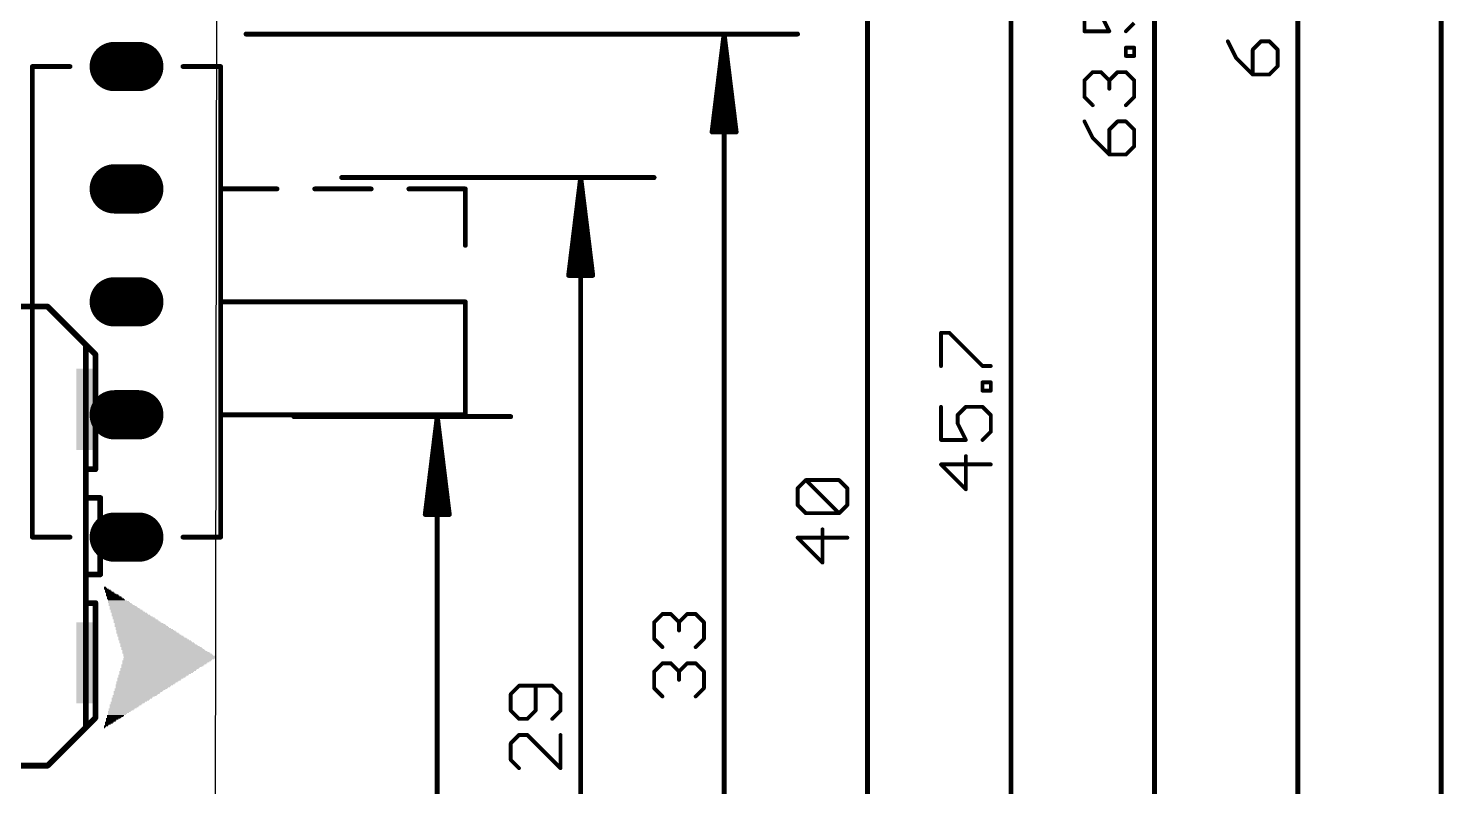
# Model space of a CAD drawing. Extents: x -31 to 85, y -21 to 97.
# Drawn here: x 45.02 to 82.61, y 13.03 to 33.17 of the extents above; entities that cross this region are included whole.
import ezdxf

# ---------------------------------------------------------------- set-up
doc = ezdxf.new("R2010")
doc.units = 0
for name, color, linetype in [('17', 82, 'CONTINUOUS'), ('20', 7, 'CONTINUOUS'), ('21', 253, 'CONTINUOUS'), ('47', 253, 'CONTINUOUS')]:
    doc.layers.add(name, color=color, linetype=linetype)

# ---------------------------------------------------------------- blocks, each defined once
blk = doc.blocks.new('RECT')
blk.add_solid([(-0.5, -0.5), (0.5, -0.5), (-0.5, 0.5), (0.5, 0.5)])
blk = doc.blocks.new('LONGP50')
at = {"const_width": 1}
blk.add_lwpolyline([(-0.25, 0), (0.25, 0)], dxfattribs=at)
at = {"const_width": 0.5}
for points in [[(-0.25, 0.25, 1), (-0.25, -0.25)], [(0.25, -0.25, 1), (0.25, 0.25)]]:
    blk.add_lwpolyline(points, format="xyb", dxfattribs=at)

msp = doc.modelspace()

# ---------------------------------------------------------------- linework, layer by layer
at = {"layer": '20'}
msp.add_line((49.9745, 0), (50.1015, 84.9505), dxfattribs=at)
at = {"layer": '21'}
for points, const_width in [([(45.125, 32.1898, 1), (45.125, 32.1262)], 0.0635), ([(45.1568, 32.158, 1), (45.0932, 32.158)], 0.0635), ([(46.125, 32.1262, 1), (46.125, 32.1898)], 0.0635), ([(49.125, 32.1898, 1), (49.125, 32.1262)], 0.0635), ([(50.1568, 32.158, 1), (50.0932, 32.158)], 0.0635), ([(50.125, 32.1262, 1), (50.125, 32.1898)], 0.0635), ([(50.125, 28.9398, 1), (50.125, 28.8763)], 0.0635), ([(51.625, 28.8763, 1), (51.625, 28.9398)], 0.0635), ([(52.625, 28.9398, 1), (52.625, 28.8763)], 0.0635), ([(54.125, 28.8763, 1), (54.125, 28.9398)], 0.0635), ([(55.125, 28.9398, 1), (55.125, 28.8763)], 0.0635), ([(56.6568, 28.908, 1), (56.5932, 28.908)], 0.0635), ([(56.625, 28.8763, 1), (56.625, 28.9398)], 0.0635), ([(56.5932, 27.408, 1), (56.6568, 27.408)], 0.0635), ([(50.125, 25.9398, 1), (50.125, 25.8763)], 0.0635), ([(56.6568, 25.908, 1), (56.5932, 25.908)], 0.0635), ([(56.625, 25.8763, 1), (56.625, 25.9398)], 0.0635), ([(45.5564, 25.8079, 1), (45.5026, 25.7541)], 0.0762), ([(45.5295, 25.7429, 1), (45.5295, 25.8191)], 0.0762), ([(46.5836, 24.765, 1), (46.5074, 24.765)], 0.0762), ([(46.5724, 24.7919, 1), (46.5186, 24.7381)], 0.0762), ([(46.5186, 24.7381, 1), (46.5724, 24.7919)], 0.0762), ([(46.8376, 24.511, 1), (46.7614, 24.511)], 0.0762), ([(46.7726, 24.4841, 1), (46.8264, 24.5379)], 0.0762), ([(50.125, 22.9398, 1), (50.125, 22.8763)], 0.0635), ([(56.5932, 22.908, 1), (56.6568, 22.908)], 0.0635), ([(56.625, 22.8763, 1), (56.625, 22.9398)], 0.0635), ([(46.5455, 21.5011, 1), (46.5455, 21.4249)], 0.0762), ([(46.5836, 21.463, 1), (46.5074, 21.463)], 0.0762), ([(46.5074, 21.463, 1), (46.5836, 21.463)], 0.0762), ([(46.7614, 21.463, 1), (46.8376, 21.463)], 0.0762), ([(46.7995, 21.4249, 1), (46.7995, 21.5011)], 0.0762), ([(46.5455, 20.7391, 1), (46.5455, 20.6629)], 0.0762), ([(46.5836, 20.701, 1), (46.5074, 20.701)], 0.0762), ([(46.5074, 20.701, 1), (46.5836, 20.701)], 0.0762), ([(46.9646, 20.701, 1), (46.8884, 20.701)], 0.0762), ([(46.9265, 20.6629, 1), (46.9265, 20.7391)], 0.0762), ([(45.125, 19.6898, 1), (45.125, 19.6263)], 0.0635), ([(45.0932, 19.658, 1), (45.1568, 19.658)], 0.0635), ([(46.125, 19.6263, 1), (46.125, 19.6898)], 0.0635), ([(49.125, 19.6898, 1), (49.125, 19.6263)], 0.0635), ([(50.0932, 19.658, 1), (50.1568, 19.658)], 0.0635), ([(50.125, 19.6263, 1), (50.125, 19.6898)], 0.0635), ([(46.5455, 18.7071, 1), (46.5455, 18.6309)], 0.0762), ([(46.5836, 18.669, 1), (46.5074, 18.669)], 0.0762), ([(46.5074, 18.669, 1), (46.5836, 18.669)], 0.0762), ([(46.8884, 18.669, 1), (46.9646, 18.669)], 0.0762), ([(46.9265, 18.6309, 1), (46.9265, 18.7071)], 0.0762), ([(46.5836, 17.907, 1), (46.5074, 17.907)], 0.0762), ([(46.5455, 17.9451, 1), (46.5455, 17.8689)], 0.0762), ([(46.5074, 17.907, 1), (46.5836, 17.907)], 0.0762), ([(46.8376, 17.907, 1), (46.7614, 17.907)], 0.0762), ([(46.7995, 17.8689, 1), (46.7995, 17.9451)], 0.0762), ([(46.5186, 14.6319, 1), (46.5724, 14.5781)], 0.0762), ([(46.5724, 14.5781, 1), (46.5186, 14.6319)], 0.0762), ([(46.7614, 14.859, 1), (46.8376, 14.859)], 0.0762), ([(46.8264, 14.8321, 1), (46.7726, 14.8859)], 0.0762), ([(46.5074, 14.605, 1), (46.5836, 14.605)], 0.0762), ([(45.5026, 13.6159, 1), (45.5564, 13.5621)], 0.0762), ([(45.5295, 13.5509, 1), (45.5295, 13.6271)], 0.0762)]:
    msp.add_lwpolyline(points, format="xyb", dxfattribs=dict(at, const_width=const_width))
for points, const_width in [([(45.125, 19.658), (45.125, 32.158)], 0.127), ([(45.125, 32.158), (46.125, 32.158)], 0.127), ([(50.125, 32.158), (49.125, 32.158)], 0.127), ([(50.125, 19.658), (50.125, 32.158)], 0.127), ([(51.625, 28.908), (50.125, 28.908)], 0.127), ([(54.125, 28.908), (52.625, 28.908)], 0.127), ([(56.625, 28.908), (55.125, 28.908)], 0.127), ([(56.625, 28.908), (56.625, 27.408)], 0.127), ([(50.125, 25.908), (56.625, 25.908)], 0.127), ([(56.625, 22.908), (56.625, 25.908)], 0.127), ([(45.5295, 25.781), (44.2595, 25.781)], 0.1524), ([(46.5455, 24.765), (45.5295, 25.781)], 0.1524), ([(46.5455, 24.765), (46.5455, 21.463)], 0.1524), ([(46.5455, 24.765), (46.7995, 24.511)], 0.1524), ([(46.7995, 21.463), (46.7995, 24.511)], 0.1524), ([(50.125, 22.908), (56.625, 22.908)], 0.127), ([(46.7995, 21.463), (46.5455, 21.463)], 0.1524), ([(46.5455, 21.463), (46.5455, 20.701)], 0.1524), ([(46.5455, 20.701), (46.9265, 20.701)], 0.1524), ([(46.5455, 20.701), (46.5455, 18.669)], 0.1524), ([(46.9265, 20.701), (46.9265, 18.669)], 0.1524), ([(45.125, 19.658), (46.125, 19.658)], 0.127), ([(50.125, 19.658), (49.125, 19.658)], 0.127), ([(46.9265, 18.669), (46.5455, 18.669)], 0.1524), ([(46.5455, 17.907), (46.5455, 18.669)], 0.1524), ([(46.5455, 14.605), (46.5455, 17.907)], 0.1524), ([(46.7995, 17.907), (46.5455, 17.907)], 0.1524), ([(46.7995, 14.859), (46.7995, 17.907)], 0.1524), ([(45.5295, 13.589), (46.5455, 14.605)], 0.1524), ([(46.5455, 14.605), (46.7995, 14.859)], 0.1524), ([(45.5295, 13.589), (44.2595, 13.589)], 0.1524)]:
    msp.add_lwpolyline(points, dxfattribs=dict(at, const_width=const_width))
at = {"layer": '47'}
for points, const_width in [([(82.55, 0), (82.55, 92.583)], 0.13), ([(78.74, 0), (78.74, 67.7545)], 0.13), ([(74.93, 0), (74.93, 63.5)], 0.13), ([(71.12, 0), (71.12, 45.72)], 0.13), ([(67.31, 0), (67.31, 40.132)], 0.13), ([(73.0717, 33.9749), (73.0717, 33.0936)], 0.1016), ([(73.7326, 33.0936), (73.5123, 33.5342)], 0.1016), ([(73.0717, 33.0936), (73.7326, 33.0936)], 0.1016), ([(74.3936, 33.3139), (74.1733, 33.0936)], 0.1016), ([(50.8, 33.02), (65.45, 33.02)], 0.13), ([(63.5, 33.02), (63.1808, 30.42)], 0.13), ([(63.5, 33.02), (63.24, 30.42)], 0.13), ([(63.5, 33.02), (63.37, 30.42)], 0.13), ([(63.5, 0), (63.5, 33.02)], 0.13), ([(63.8192, 30.42), (63.5, 33.02)], 0.13), ([(63.63, 30.42), (63.5, 33.02)], 0.13), ([(63.76, 30.42), (63.5, 33.02)], 0.13), ([(76.8817, 32.8278), (77.102, 32.3871)], 0.1016), ([(77.763, 32.8278), (77.5426, 32.6075)], 0.1016), ([(77.9833, 32.8278), (77.763, 32.8278)], 0.1016), ([(78.2036, 32.6075), (77.9833, 32.8278)], 0.1016), ([(74.1733, 32.4387), (74.1733, 32.659)], 0.1016), ([(74.1733, 32.659), (74.3936, 32.659)], 0.1016), ([(74.3936, 32.4387), (74.1733, 32.4387)], 0.1016), ([(74.3936, 32.659), (74.3936, 32.4387)], 0.1016), ([(77.102, 32.3871), (77.5426, 31.9465)], 0.1016), ([(77.5426, 32.6075), (77.5426, 31.9465)], 0.1016), ([(78.2036, 32.1668), (78.2036, 32.6075)], 0.1016), ([(73.0717, 31.7899), (73.292, 32.0103)], 0.1016), ([(73.292, 32.0103), (73.5123, 32.0103)], 0.1016), ([(73.5123, 32.0103), (73.7326, 31.7899)], 0.1016), ([(73.7326, 31.7899), (73.953, 32.0103)], 0.1016), ([(73.953, 32.0103), (74.1733, 32.0103)], 0.1016), ([(74.1733, 32.0103), (74.3936, 31.7899)], 0.1016), ([(77.5426, 31.9465), (77.9833, 31.9465)], 0.1016), ([(77.9833, 31.9465), (78.2036, 32.1668)], 0.1016), ([(73.0717, 31.3493), (73.0717, 31.7899)], 0.1016), ([(73.7326, 31.7899), (73.7326, 31.5696)], 0.1016), ([(74.3936, 31.7899), (74.3936, 31.3493)], 0.1016), ([(73.292, 31.129), (73.0717, 31.3493)], 0.1016), ([(74.3936, 31.3493), (74.1733, 31.129)], 0.1016), ([(63.1808, 30.42), (63.8192, 30.42)], 0.13), ([(73.0717, 30.7005), (73.292, 30.2599)], 0.1016), ([(73.953, 30.7005), (73.7326, 30.4802)], 0.1016), ([(73.7326, 30.4802), (73.7326, 29.8193)], 0.1016), ([(74.1733, 30.7005), (73.953, 30.7005)], 0.1016), ([(74.3936, 30.4802), (74.1733, 30.7005)], 0.1016), ([(74.3936, 30.0396), (74.3936, 30.4802)], 0.1016), ([(73.292, 30.2599), (73.7326, 29.8193)], 0.1016), ([(74.1733, 29.8193), (74.3936, 30.0396)], 0.1016), ([(73.7326, 29.8193), (74.1733, 29.8193)], 0.1016), ([(53.34, 29.21), (61.64, 29.21)], 0.13), ([(59.69, 29.21), (59.3708, 26.61)], 0.13), ([(59.69, 29.21), (59.43, 26.61)], 0.13), ([(59.69, 29.21), (59.56, 26.61)], 0.13), ([(59.69, 0), (59.69, 29.21)], 0.13), ([(60.0092, 26.61), (59.69, 29.21)], 0.13), ([(59.82, 26.61), (59.69, 29.21)], 0.13), ([(59.95, 26.61), (59.69, 29.21)], 0.13), ([(59.3708, 26.61), (60.0092, 26.61)], 0.13), ([(69.2617, 24.2036), (69.2617, 25.0849)], 0.1016), ([(69.2617, 25.0849), (69.482, 25.0849)], 0.1016), ([(69.482, 25.0849), (70.3633, 24.2036)], 0.1016), ([(70.3633, 24.2036), (70.5836, 24.2036)], 0.1016), ([(70.3633, 23.5487), (70.3633, 23.769)], 0.1016), ([(70.3633, 23.769), (70.5836, 23.769)], 0.1016), ([(70.5836, 23.769), (70.5836, 23.5487)], 0.1016), ([(70.5836, 23.5487), (70.3633, 23.5487)], 0.1016), ([(69.2617, 23.1203), (69.2617, 22.239)], 0.1016), ([(69.7023, 22.8999), (69.9226, 23.1203)], 0.1016), ([(69.7023, 22.6796), (69.7023, 22.8999)], 0.1016), ([(69.9226, 23.1203), (70.3633, 23.1203)], 0.1016), ([(70.3633, 23.1203), (70.5836, 22.8999)], 0.1016), ([(70.5836, 22.8999), (70.5836, 22.4593)], 0.1016), ([(52.07, 22.86), (57.83, 22.86)], 0.13), ([(55.88, 22.86), (55.5608, 20.26)], 0.13), ([(55.88, 22.86), (55.62, 20.26)], 0.13), ([(55.88, 22.86), (55.75, 20.26)], 0.13), ([(55.88, 0), (55.88, 22.86)], 0.13), ([(56.1992, 20.26), (55.88, 22.86)], 0.13), ([(56.01, 20.26), (55.88, 22.86)], 0.13), ([(56.14, 20.26), (55.88, 22.86)], 0.13), ([(69.9226, 22.239), (69.7023, 22.6796)], 0.1016), ([(69.2617, 22.239), (69.9226, 22.239)], 0.1016), ([(70.5836, 22.4593), (70.3633, 22.239)], 0.1016), ([(69.9226, 20.9293), (69.9226, 21.8105)], 0.1016), ([(70.5836, 21.5902), (69.2617, 21.5902)], 0.1016), ([(69.2617, 21.5902), (69.9226, 20.9293)], 0.1016), ([(65.4517, 20.9539), (65.672, 21.1742)], 0.1016), ([(65.672, 21.1742), (66.5533, 21.1742)], 0.1016), ([(66.5533, 20.2929), (65.672, 21.1742)], 0.1016), ([(66.5533, 21.1742), (66.7736, 20.9539)], 0.1016), ([(65.4517, 20.5133), (65.4517, 20.9539)], 0.1016), ([(66.7736, 20.9539), (66.7736, 20.5133)], 0.1016), ([(55.5608, 20.26), (56.1992, 20.26)], 0.13), ([(65.672, 20.2929), (65.4517, 20.5133)], 0.1016), ([(66.5533, 20.2929), (65.672, 20.2929)], 0.1016), ([(66.7736, 20.5133), (66.5533, 20.2929)], 0.1016), ([(66.7736, 19.6442), (65.4517, 19.6442)], 0.1016), ([(65.4517, 19.6442), (66.1126, 18.9832)], 0.1016), ([(66.1126, 18.9832), (66.1126, 19.8645)], 0.1016), ([(61.6417, 17.3979), (61.862, 17.6182)], 0.1016), ([(61.6417, 16.9573), (61.6417, 17.3979)], 0.1016), ([(61.862, 17.6182), (62.0823, 17.6182)], 0.1016), ([(62.0823, 17.6182), (62.3026, 17.3979)], 0.1016), ([(62.3026, 17.3979), (62.523, 17.6182)], 0.1016), ([(62.3026, 17.3979), (62.3026, 17.1776)], 0.1016), ([(62.523, 17.6182), (62.7433, 17.6182)], 0.1016), ([(62.7433, 17.6182), (62.9636, 17.3979)], 0.1016), ([(62.9636, 17.3979), (62.9636, 16.9573)], 0.1016), ([(61.862, 16.7369), (61.6417, 16.9573)], 0.1016), ([(62.9636, 16.9573), (62.7433, 16.7369)], 0.1016), ([(61.6417, 16.0882), (61.862, 16.3085)], 0.1016), ([(61.862, 16.3085), (62.0823, 16.3085)], 0.1016), ([(62.0823, 16.3085), (62.3026, 16.0882)], 0.1016), ([(62.3026, 16.0882), (62.523, 16.3085)], 0.1016), ([(62.523, 16.3085), (62.7433, 16.3085)], 0.1016), ([(62.7433, 16.3085), (62.9636, 16.0882)], 0.1016), ([(61.6417, 15.6475), (61.6417, 16.0882)], 0.1016), ([(62.3026, 16.0882), (62.3026, 15.8679)], 0.1016), ([(62.9636, 16.0882), (62.9636, 15.6475)], 0.1016), ([(58.052, 15.7132), (57.8317, 15.4929)], 0.1016), ([(57.8317, 15.4929), (57.8317, 15.0523)], 0.1016), ([(58.9333, 15.7132), (58.052, 15.7132)], 0.1016), ([(58.4926, 15.0523), (58.4926, 15.7132)], 0.1016), ([(59.1536, 15.4929), (58.9333, 15.7132)], 0.1016), ([(59.1536, 15.0523), (59.1536, 15.4929)], 0.1016), ([(61.862, 15.4272), (61.6417, 15.6475)], 0.1016), ([(62.9636, 15.6475), (62.7433, 15.4272)], 0.1016), ([(57.8317, 15.0523), (58.052, 14.8319)], 0.1016), ([(58.2723, 14.8319), (58.4926, 15.0523)], 0.1016), ([(58.9333, 14.8319), (59.1536, 15.0523)], 0.1016), ([(58.052, 14.8319), (58.2723, 14.8319)], 0.1016), ([(58.052, 14.4035), (57.8317, 14.1832)], 0.1016), ([(58.2723, 14.4035), (58.052, 14.4035)], 0.1016), ([(59.1536, 13.5222), (58.2723, 14.4035)], 0.1016), ([(59.1536, 14.4035), (59.1536, 13.5222)], 0.1016), ([(57.8317, 14.1832), (57.8317, 13.7425)], 0.1016), ([(57.8317, 13.7425), (58.052, 13.5222)], 0.1016)]:
    msp.add_lwpolyline(points, dxfattribs=dict(at, const_width=const_width))
for points, const_width in [([(73.0717, 33.119, 1), (73.0717, 33.0682)], 0.0508), ([(73.0463, 33.0936, 1), (73.0971, 33.0936)], 0.0508), ([(73.7099, 33.0822, 1), (73.7554, 33.1049)], 0.0508), ([(73.7326, 33.0682, 1), (73.7326, 33.119)], 0.0508), ([(74.1553, 33.1115, 1), (74.1912, 33.0756)], 0.0508), ([(50.8, 33.0525, 1), (50.8, 32.9875)], 0.065), ([(63.5325, 33.02, 1), (63.4675, 33.02)], 0.065), ([(63.5323, 33.024, 1), (63.4677, 33.016)], 0.065), ([(63.5325, 33.0184, 1), (63.4675, 33.0216)], 0.065), ([(63.5325, 33.0216, 1), (63.4675, 33.0184)], 0.065), ([(63.5323, 33.0232, 1), (63.4677, 33.0168)], 0.065), ([(63.5323, 33.016, 1), (63.4677, 33.024)], 0.065), ([(63.5323, 33.0168, 1), (63.4677, 33.0232)], 0.065), ([(65.45, 32.9875, 1), (65.45, 33.0525)], 0.065), ([(76.9044, 32.8391, 1), (76.859, 32.8164)], 0.0508), ([(77.763, 32.8532, 1), (77.763, 32.8024)], 0.0508), ([(77.7809, 32.8098, 1), (77.745, 32.8458)], 0.0508), ([(78.0012, 32.8458, 1), (77.9653, 32.8098)], 0.0508), ([(77.9833, 32.8024, 1), (77.9833, 32.8532)], 0.0508), ([(74.1987, 32.659, 1), (74.1479, 32.659)], 0.0508), ([(74.1733, 32.6844, 1), (74.1733, 32.6336)], 0.0508), ([(74.1733, 32.4641, 1), (74.1733, 32.4133)], 0.0508), ([(74.1479, 32.4387, 1), (74.1987, 32.4387)], 0.0508), ([(74.419, 32.659, 1), (74.3682, 32.659)], 0.0508), ([(74.3682, 32.4387, 1), (74.419, 32.4387)], 0.0508), ([(74.3936, 32.6336, 1), (74.3936, 32.6844)], 0.0508), ([(74.3936, 32.4133, 1), (74.3936, 32.4641)], 0.0508), ([(77.12, 32.4051, 1), (77.084, 32.3692)], 0.0508), ([(77.0793, 32.3758, 1), (77.1247, 32.3985)], 0.0508), ([(77.568, 32.6075, 1), (77.5172, 32.6075)], 0.0508), ([(77.5247, 32.6254, 1), (77.5606, 32.5895)], 0.0508), ([(78.229, 32.6075, 1), (78.1782, 32.6075)], 0.0508), ([(78.1856, 32.5895, 1), (78.2216, 32.6254)], 0.0508), ([(73.292, 32.0357, 1), (73.292, 31.9849)], 0.0508), ([(73.31, 31.9923, 1), (73.274, 32.0282)], 0.0508), ([(73.5303, 32.0282, 1), (73.4944, 31.9923)], 0.0508), ([(73.5123, 31.9849, 1), (73.5123, 32.0357)], 0.0508), ([(73.953, 32.0357, 1), (73.953, 31.9849)], 0.0508), ([(73.9709, 31.9923, 1), (73.935, 32.0282)], 0.0508), ([(74.1912, 32.0282, 1), (74.1553, 31.9923)], 0.0508), ([(74.1733, 31.9849, 1), (74.1733, 32.0357)], 0.0508), ([(77.5426, 31.9719, 1), (77.5426, 31.9211)], 0.0508), ([(77.5172, 31.9465, 1), (77.568, 31.9465)], 0.0508), ([(77.5247, 31.9285, 1), (77.5606, 31.9645)], 0.0508), ([(77.9653, 31.9645, 1), (78.0012, 31.9285)], 0.0508), ([(77.9833, 31.9211, 1), (77.9833, 31.9719)], 0.0508), ([(78.1782, 32.1668, 1), (78.229, 32.1668)], 0.0508), ([(78.2216, 32.1489, 1), (78.1856, 32.1848)], 0.0508), ([(73.0971, 31.7899, 1), (73.0463, 31.7899)], 0.0508), ([(73.0537, 31.8079, 1), (73.0896, 31.772)], 0.0508), ([(73.758, 31.7899, 1), (73.7072, 31.7899)], 0.0508), ([(73.7072, 31.5696, 1), (73.758, 31.5696)], 0.0508), ([(73.7147, 31.8079, 1), (73.7506, 31.772)], 0.0508), ([(73.7147, 31.772, 1), (73.7506, 31.8079)], 0.0508), ([(74.419, 31.7899, 1), (74.3682, 31.7899)], 0.0508), ([(74.3756, 31.772, 1), (74.4116, 31.8079)], 0.0508), ([(73.0896, 31.3673, 1), (73.0537, 31.3313)], 0.0508), ([(73.0463, 31.3493, 1), (73.0971, 31.3493)], 0.0508), ([(74.3682, 31.3493, 1), (74.419, 31.3493)], 0.0508), ([(74.4116, 31.3313, 1), (74.3756, 31.3673)], 0.0508), ([(73.274, 31.111, 1), (73.31, 31.1469)], 0.0508), ([(74.1553, 31.1469, 1), (74.1912, 31.111)], 0.0508), ([(63.1808, 30.4525, 1), (63.1808, 30.3875)], 0.065), ([(63.1485, 30.424, 1), (63.213, 30.416)], 0.065), ([(63.2077, 30.4232, 1), (63.2723, 30.4168)], 0.065), ([(63.7277, 30.4168, 1), (63.7923, 30.4232)], 0.065), ([(63.787, 30.416, 1), (63.8515, 30.424)], 0.065), ([(63.8192, 30.3875, 1), (63.8192, 30.4525)], 0.065), ([(73.0944, 30.7119, 1), (73.049, 30.6892)], 0.0508), ([(73.758, 30.4802, 1), (73.7072, 30.4802)], 0.0508), ([(73.7147, 30.4982, 1), (73.7506, 30.4623)], 0.0508), ([(73.953, 30.7259, 1), (73.953, 30.6751)], 0.0508), ([(73.9709, 30.6826, 1), (73.935, 30.7185)], 0.0508), ([(74.1912, 30.7185, 1), (74.1553, 30.6826)], 0.0508), ([(74.1733, 30.6751, 1), (74.1733, 30.7259)], 0.0508), ([(74.419, 30.4802, 1), (74.3682, 30.4802)], 0.0508), ([(74.3756, 30.4623, 1), (74.4116, 30.4982)], 0.0508), ([(63.3375, 30.4216, 1), (63.4025, 30.4184)], 0.065), ([(63.5975, 30.4184, 1), (63.6625, 30.4216)], 0.065), ([(73.31, 30.2779, 1), (73.274, 30.2419)], 0.0508), ([(73.2693, 30.2485, 1), (73.3147, 30.2713)], 0.0508), ([(74.4116, 30.0216, 1), (74.3756, 30.0575)], 0.0508), ([(73.7326, 29.8447, 1), (73.7326, 29.7939)], 0.0508), ([(73.7072, 29.8193, 1), (73.758, 29.8193)], 0.0508), ([(73.7147, 29.8013, 1), (73.7506, 29.8372)], 0.0508), ([(74.1553, 29.8372, 1), (74.1912, 29.8013)], 0.0508), ([(74.1733, 29.7939, 1), (74.1733, 29.8447)], 0.0508), ([(74.3682, 30.0396, 1), (74.419, 30.0396)], 0.0508), ([(53.34, 29.2425, 1), (53.34, 29.1775)], 0.065), ([(59.7225, 29.21, 1), (59.6575, 29.21)], 0.065), ([(59.7223, 29.214, 1), (59.6577, 29.206)], 0.065), ([(59.7225, 29.2084, 1), (59.6575, 29.2116)], 0.065), ([(59.7225, 29.2116, 1), (59.6575, 29.2084)], 0.065), ([(59.7223, 29.2132, 1), (59.6577, 29.2068)], 0.065), ([(59.7223, 29.206, 1), (59.6577, 29.214)], 0.065), ([(59.7223, 29.2068, 1), (59.6577, 29.2132)], 0.065), ([(61.64, 29.1775, 1), (61.64, 29.2425)], 0.065), ([(59.3708, 26.6425, 1), (59.3708, 26.5775)], 0.065), ([(59.3385, 26.614, 1), (59.403, 26.606)], 0.065), ([(59.3977, 26.6132, 1), (59.4623, 26.6068)], 0.065), ([(59.5275, 26.6116, 1), (59.5925, 26.6084)], 0.065), ([(59.7875, 26.6084, 1), (59.8525, 26.6116)], 0.065), ([(59.9177, 26.6068, 1), (59.9823, 26.6132)], 0.065), ([(59.977, 26.606, 1), (60.0415, 26.614)], 0.065), ([(60.0092, 26.5775, 1), (60.0092, 26.6425)], 0.065), ([(69.2871, 25.0849, 1), (69.2363, 25.0849)], 0.0508), ([(69.2617, 25.1103, 1), (69.2617, 25.0595)], 0.0508), ([(69.5, 25.1028, 1), (69.464, 25.0669)], 0.0508), ([(69.482, 25.0595, 1), (69.482, 25.1103)], 0.0508), ([(69.2363, 24.2036, 1), (69.2871, 24.2036)], 0.0508), ([(70.3633, 24.229, 1), (70.3633, 24.1782)], 0.0508), ([(70.3453, 24.1856, 1), (70.3812, 24.2215)], 0.0508), ([(70.5836, 24.1782, 1), (70.5836, 24.229)], 0.0508), ([(70.3887, 23.769, 1), (70.3379, 23.769)], 0.0508), ([(70.3633, 23.7944, 1), (70.3633, 23.7436)], 0.0508), ([(70.609, 23.769, 1), (70.5582, 23.769)], 0.0508), ([(70.5836, 23.7436, 1), (70.5836, 23.7944)], 0.0508), ([(70.3633, 23.5741, 1), (70.3633, 23.5233)], 0.0508), ([(70.3379, 23.5487, 1), (70.3887, 23.5487)], 0.0508), ([(70.5582, 23.5487, 1), (70.609, 23.5487)], 0.0508), ([(70.5836, 23.5233, 1), (70.5836, 23.5741)], 0.0508), ([(69.2871, 23.1203, 1), (69.2363, 23.1203)], 0.0508), ([(69.7277, 22.8999, 1), (69.6769, 22.8999)], 0.0508), ([(69.6844, 22.9179, 1), (69.7203, 22.882)], 0.0508), ([(69.9226, 23.1457, 1), (69.9226, 23.0949)], 0.0508), ([(69.9406, 23.1023, 1), (69.9047, 23.1382)], 0.0508), ([(70.3812, 23.1382, 1), (70.3453, 23.1023)], 0.0508), ([(70.3633, 23.0949, 1), (70.3633, 23.1457)], 0.0508), ([(70.609, 22.8999, 1), (70.5582, 22.8999)], 0.0508), ([(70.5656, 22.882, 1), (70.6016, 22.9179)], 0.0508), ([(52.07, 22.8925, 1), (52.07, 22.8275)], 0.065), ([(55.9125, 22.86, 1), (55.8475, 22.86)], 0.065), ([(55.9123, 22.864, 1), (55.8477, 22.856)], 0.065), ([(55.9125, 22.8584, 1), (55.8475, 22.8616)], 0.065), ([(55.9125, 22.8616, 1), (55.8475, 22.8584)], 0.065), ([(55.9123, 22.8632, 1), (55.8477, 22.8568)], 0.065), ([(55.9123, 22.856, 1), (55.8477, 22.864)], 0.065), ([(55.9123, 22.8568, 1), (55.8477, 22.8632)], 0.065), ([(57.83, 22.8275, 1), (57.83, 22.8925)], 0.065), ([(69.725, 22.691, 1), (69.6796, 22.6683)], 0.0508), ([(69.6769, 22.6796, 1), (69.7277, 22.6796)], 0.0508), ([(69.2617, 22.2644, 1), (69.2617, 22.2136)], 0.0508), ([(69.2363, 22.239, 1), (69.2871, 22.239)], 0.0508), ([(69.8999, 22.2276, 1), (69.9454, 22.2503)], 0.0508), ([(69.9226, 22.2136, 1), (69.9226, 22.2644)], 0.0508), ([(70.3453, 22.2569, 1), (70.3812, 22.221)], 0.0508), ([(70.5582, 22.4593, 1), (70.609, 22.4593)], 0.0508), ([(70.6016, 22.4413, 1), (70.5656, 22.4773)], 0.0508), ([(69.948, 21.8105, 1), (69.8972, 21.8105)], 0.0508), ([(69.2617, 21.6156, 1), (69.2617, 21.5648)], 0.0508), ([(69.2796, 21.6082, 1), (69.2437, 21.5723)], 0.0508), ([(70.5836, 21.5648, 1), (70.5836, 21.6156)], 0.0508), ([(65.69, 21.1922, 1), (65.654, 21.1563)], 0.0508), ([(65.672, 21.1996, 1), (65.672, 21.1488)], 0.0508), ([(65.69, 21.1563, 1), (65.654, 21.1922)], 0.0508), ([(66.5712, 21.1922, 1), (66.5353, 21.1563)], 0.0508), ([(66.5533, 21.1488, 1), (66.5533, 21.1996)], 0.0508), ([(65.4337, 20.9719, 1), (65.4696, 20.9359)], 0.0508), ([(65.4771, 20.9539, 1), (65.4263, 20.9539)], 0.0508), ([(66.799, 20.9539, 1), (66.7482, 20.9539)], 0.0508), ([(66.7556, 20.9359, 1), (66.7916, 20.9719)], 0.0508), ([(69.8972, 20.9293, 1), (69.948, 20.9293)], 0.0508), ([(69.9047, 20.9113, 1), (69.9406, 20.9472)], 0.0508), ([(55.5608, 20.2925, 1), (55.5608, 20.2275)], 0.065), ([(56.1992, 20.2275, 1), (56.1992, 20.2925)], 0.065), ([(65.4696, 20.5312, 1), (65.4337, 20.4953)], 0.0508), ([(65.4263, 20.5133, 1), (65.4771, 20.5133)], 0.0508), ([(65.672, 20.3183, 1), (65.672, 20.2675)], 0.0508), ([(65.654, 20.275, 1), (65.69, 20.3109)], 0.0508), ([(66.5353, 20.3109, 1), (66.5712, 20.275)], 0.0508), ([(66.5353, 20.275, 1), (66.5712, 20.3109)], 0.0508), ([(66.5533, 20.2675, 1), (66.5533, 20.3183)], 0.0508), ([(66.7482, 20.5133, 1), (66.799, 20.5133)], 0.0508), ([(66.7916, 20.4953, 1), (66.7556, 20.5312)], 0.0508), ([(55.5285, 20.264, 1), (55.593, 20.256)], 0.065), ([(55.5877, 20.2632, 1), (55.6523, 20.2568)], 0.065), ([(55.7175, 20.2616, 1), (55.7825, 20.2584)], 0.065), ([(55.9775, 20.2584, 1), (56.0425, 20.2616)], 0.065), ([(56.1077, 20.2568, 1), (56.1723, 20.2632)], 0.065), ([(56.167, 20.256, 1), (56.2315, 20.264)], 0.065), ([(65.4517, 19.6696, 1), (65.4517, 19.6188)], 0.0508), ([(65.4696, 19.6621, 1), (65.4337, 19.6262)], 0.0508), ([(66.138, 19.8645, 1), (66.0872, 19.8645)], 0.0508), ([(66.7736, 19.6188, 1), (66.7736, 19.6696)], 0.0508), ([(66.0872, 18.9832, 1), (66.138, 18.9832)], 0.0508), ([(66.0947, 18.9653, 1), (66.1306, 19.0012)], 0.0508), ([(61.6237, 17.4159, 1), (61.6596, 17.3799)], 0.0508), ([(61.6671, 17.3979, 1), (61.6163, 17.3979)], 0.0508), ([(61.862, 17.6436, 1), (61.862, 17.5928)], 0.0508), ([(61.88, 17.6003, 1), (61.844, 17.6362)], 0.0508), ([(62.1003, 17.6362, 1), (62.0644, 17.6003)], 0.0508), ([(62.0823, 17.5928, 1), (62.0823, 17.6436)], 0.0508), ([(62.328, 17.3979, 1), (62.2772, 17.3979)], 0.0508), ([(62.2847, 17.4159, 1), (62.3206, 17.3799)], 0.0508), ([(62.2847, 17.3799, 1), (62.3206, 17.4159)], 0.0508), ([(62.523, 17.6436, 1), (62.523, 17.5928)], 0.0508), ([(62.5409, 17.6003, 1), (62.505, 17.6362)], 0.0508), ([(62.7612, 17.6362, 1), (62.7253, 17.6003)], 0.0508), ([(62.7433, 17.5928, 1), (62.7433, 17.6436)], 0.0508), ([(62.989, 17.3979, 1), (62.9382, 17.3979)], 0.0508), ([(62.9456, 17.3799, 1), (62.9816, 17.4159)], 0.0508), ([(61.6596, 16.9752, 1), (61.6237, 16.9393)], 0.0508), ([(61.6163, 16.9573, 1), (61.6671, 16.9573)], 0.0508), ([(62.2772, 17.1776, 1), (62.328, 17.1776)], 0.0508), ([(62.9382, 16.9573, 1), (62.989, 16.9573)], 0.0508), ([(62.9816, 16.9393, 1), (62.9456, 16.9752)], 0.0508), ([(61.844, 16.719, 1), (61.88, 16.7549)], 0.0508), ([(62.7253, 16.7549, 1), (62.7612, 16.719)], 0.0508), ([(61.862, 16.3339, 1), (61.862, 16.2831)], 0.0508), ([(61.88, 16.2905, 1), (61.844, 16.3265)], 0.0508), ([(62.1003, 16.3265, 1), (62.0644, 16.2905)], 0.0508), ([(62.0823, 16.2831, 1), (62.0823, 16.3339)], 0.0508), ([(62.523, 16.3339, 1), (62.523, 16.2831)], 0.0508), ([(62.5409, 16.2905, 1), (62.505, 16.3265)], 0.0508), ([(62.7612, 16.3265, 1), (62.7253, 16.2905)], 0.0508), ([(62.7433, 16.2831, 1), (62.7433, 16.3339)], 0.0508), ([(61.6671, 16.0882, 1), (61.6163, 16.0882)], 0.0508), ([(61.6237, 16.1061, 1), (61.6596, 16.0702)], 0.0508), ([(62.328, 16.0882, 1), (62.2772, 16.0882)], 0.0508), ([(62.2772, 15.8679, 1), (62.328, 15.8679)], 0.0508), ([(62.2847, 16.1061, 1), (62.3206, 16.0702)], 0.0508), ([(62.2847, 16.0702, 1), (62.3206, 16.1061)], 0.0508), ([(62.989, 16.0882, 1), (62.9382, 16.0882)], 0.0508), ([(62.9456, 16.0702, 1), (62.9816, 16.1061)], 0.0508), ([(57.8137, 15.5109, 1), (57.8496, 15.4749)], 0.0508), ([(57.8571, 15.4929, 1), (57.8063, 15.4929)], 0.0508), ([(58.052, 15.7386, 1), (58.052, 15.6878)], 0.0508), ([(58.07, 15.6953, 1), (58.034, 15.7312)], 0.0508), ([(58.518, 15.7132, 1), (58.4672, 15.7132)], 0.0508), ([(58.9512, 15.7312, 1), (58.9153, 15.6953)], 0.0508), ([(58.9333, 15.6878, 1), (58.9333, 15.7386)], 0.0508), ([(59.179, 15.4929, 1), (59.1282, 15.4929)], 0.0508), ([(59.1356, 15.4749, 1), (59.1716, 15.5109)], 0.0508), ([(61.6596, 15.6655, 1), (61.6237, 15.6296)], 0.0508), ([(61.6163, 15.6475, 1), (61.6671, 15.6475)], 0.0508), ([(61.844, 15.4093, 1), (61.88, 15.4452)], 0.0508), ([(62.7253, 15.4452, 1), (62.7612, 15.4093)], 0.0508), ([(62.9382, 15.6475, 1), (62.989, 15.6475)], 0.0508), ([(62.9816, 15.6296, 1), (62.9456, 15.6655)], 0.0508), ([(57.8496, 15.0702, 1), (57.8137, 15.0343)], 0.0508), ([(57.8063, 15.0523, 1), (57.8571, 15.0523)], 0.0508), ([(58.4672, 15.0523, 1), (58.518, 15.0523)], 0.0508), ([(58.5106, 15.0343, 1), (58.4747, 15.0702)], 0.0508), ([(59.1282, 15.0523, 1), (59.179, 15.0523)], 0.0508), ([(59.1716, 15.0343, 1), (59.1356, 15.0702)], 0.0508), ([(58.052, 14.8573, 1), (58.052, 14.8065)], 0.0508), ([(58.034, 14.814, 1), (58.07, 14.8499)], 0.0508), ([(58.2544, 14.8499, 1), (58.2903, 14.814)], 0.0508), ([(58.2723, 14.8065, 1), (58.2723, 14.8573)], 0.0508), ([(58.9153, 14.8499, 1), (58.9512, 14.814)], 0.0508), ([(58.052, 14.4289, 1), (58.052, 14.3781)], 0.0508), ([(58.07, 14.3855, 1), (58.034, 14.4215)], 0.0508), ([(58.2903, 14.4215, 1), (58.2544, 14.3855)], 0.0508), ([(58.2723, 14.3781, 1), (58.2723, 14.4289)], 0.0508), ([(59.179, 14.4035, 1), (59.1282, 14.4035)], 0.0508), ([(57.8571, 14.1832, 1), (57.8063, 14.1832)], 0.0508), ([(57.8137, 14.2011, 1), (57.8496, 14.1652)], 0.0508), ([(57.8496, 13.7605, 1), (57.8137, 13.7246)], 0.0508), ([(57.8063, 13.7425, 1), (57.8571, 13.7425)], 0.0508), ([(58.034, 13.5043, 1), (58.07, 13.5402)], 0.0508), ([(59.1282, 13.5222, 1), (59.179, 13.5222)], 0.0508), ([(59.1356, 13.5043, 1), (59.1716, 13.5402)], 0.0508)]:
    msp.add_lwpolyline(points, format="xyb", dxfattribs=dict(at, const_width=const_width))

# ---------------------------------------------------------------- block references
at = {"layer": '17', "xscale": 1.308, "yscale": 1.308, "rotation": 180}
for p in [(47.625, 32.158), (47.625, 32.158), (47.625, 28.908), (47.625, 28.908), (47.625, 25.908), (47.625, 25.908), (47.625, 22.908), (47.625, 22.908), (47.625, 19.658), (47.625, 19.658)]:
    msp.add_blockref('LONGP50', p, dxfattribs=at)
at = {"layer": '21', "xscale": 2.159, "yscale": 0.508, "rotation": 270}
for p in [(46.5455, 23.0505), (46.5455, 16.3195)]:
    msp.add_blockref('RECT', p, dxfattribs=at)
at = {"layer": '21', "yscale": 0.0254}
for p, xscale in [((47.0535, 18.3261), 0.0508), ((47.0662, 18.3007), 0.0762), ((47.0916, 18.2753), 0.127), ((47.1297, 18.2499), 0.1524), ((47.1424, 18.2245), 0.1778), ((47.1678, 18.1991), 0.2286), ((47.1932, 18.1737), 0.2286), ((47.2186, 18.1483), 0.2794), ((47.244, 18.1229), 0.3302), ((47.2567, 18.0975), 0.3556), ((47.2948, 18.0721), 0.381), ((47.3075, 18.0467), 0.4064), ((47.3329, 18.0213), 0.4572), ((47.3583, 17.9959), 0.4572), ((47.3837, 17.9705), 0.508), ((47.4091, 17.9451), 0.5588), ((47.4218, 17.9197), 0.5842), ((47.4599, 17.8943), 0.6096), ((47.4726, 17.8689), 0.635), ((47.498, 17.8435), 0.6858), ((47.5361, 17.8181), 0.7112), ((47.5488, 17.7927), 0.7366), ((47.5742, 17.7673), 0.7874), ((47.5869, 17.7419), 0.8128), ((47.625, 17.7165), 0.8382), ((47.6377, 17.6911), 0.8636), ((47.6631, 17.6657), 0.9144), ((47.7012, 17.6403), 0.9398), ((47.7139, 17.6149), 0.9652), ((47.7393, 17.5895), 1.016), ((47.752, 17.5641), 1.0414), ((47.7901, 17.5387), 1.0668), ((47.8155, 17.5133), 1.1176), ((47.8282, 17.4879), 1.143), ((47.8663, 17.4625), 1.1684), ((47.879, 17.4371), 1.1938), ((47.9044, 17.4117), 1.2446), ((47.9171, 17.3863), 1.27), ((47.9552, 17.3609), 1.2954), ((47.9806, 17.3355), 1.3462), ((47.9933, 17.3101), 1.3716), ((48.0187, 17.2847), 1.4224), ((48.0441, 17.2593), 1.4224), ((48.0695, 17.2339), 1.4732), ((48.0949, 17.2085), 1.524), ((48.1203, 17.1831), 1.524), ((48.1457, 17.1577), 1.5748), ((48.1584, 17.1323), 1.6002), ((48.1838, 17.1069), 1.651), ((48.2092, 17.0815), 1.651), ((48.2346, 17.0561), 1.7018), ((48.26, 17.0307), 1.7526), ((48.2854, 17.0053), 1.7526), ((48.3108, 16.9799), 1.8034), ((48.3235, 16.9545), 1.8288), ((48.3489, 16.9291), 1.8796), ((48.387, 16.9037), 1.905), ((48.3997, 16.8783), 1.9304), ((48.4251, 16.8529), 1.9812), ((48.4505, 16.8275), 1.9812), ((48.4759, 16.8021), 2.032), ((48.4886, 16.7767), 2.0574), ((48.514, 16.7513), 2.1082), ((48.5521, 16.7259), 2.1336), ((48.5648, 16.7005), 2.159), ((48.5902, 16.6751), 2.2098), ((48.6156, 16.6497), 2.2098), ((48.641, 16.6243), 2.2606), ((48.6664, 16.5989), 2.3114), ((48.6791, 16.5735), 2.3368), ((48.7172, 16.5481), 2.3622), ((48.5013, 16.1671), 2.0828), ((48.5902, 16.2687), 2.2098), ((48.5775, 16.2433), 2.1844), ((48.5521, 16.2179), 2.1336), ((48.5267, 16.1925), 2.0828), ((48.6918, 16.3703), 2.3622), ((48.6664, 16.3449), 2.3114), ((48.641, 16.3195), 2.2606), ((48.6283, 16.2941), 2.2352), ((48.7299, 16.5227), 2.3876), ((48.7553, 16.4973), 2.4384), ((48.7553, 16.4465), 2.4384), ((48.7426, 16.4211), 2.413), ((48.7172, 16.3957), 2.3622), ((48.7807, 16.4719), 2.4384), ((48.1711, 15.8115), 1.6256), ((48.1457, 15.7861), 1.5748), ((48.26, 15.9131), 1.7526), ((48.2346, 15.8877), 1.7018), ((48.2219, 15.8623), 1.6764), ((48.1965, 15.8369), 1.6256), ((48.3362, 15.9893), 1.8542), ((48.3108, 15.9639), 1.8034), ((48.2981, 15.9385), 1.778), ((48.4251, 16.0909), 1.9812), ((48.4124, 16.0655), 1.9558), ((48.387, 16.0401), 1.905), ((48.3616, 16.0147), 1.8542), ((48.4759, 16.1417), 2.032), ((48.4632, 16.1163), 2.0066), ((47.8409, 15.4559), 1.1684), ((47.8155, 15.4305), 1.1176), ((47.7901, 15.4051), 1.0668), ((47.9298, 15.5575), 1.2954), ((47.9044, 15.5321), 1.2446), ((47.8917, 15.5067), 1.2192), ((47.8663, 15.4813), 1.1684), ((48.006, 15.6337), 1.397), ((47.9806, 15.6083), 1.3462), ((47.9552, 15.5829), 1.2954), ((48.0949, 15.7353), 1.524), ((48.0695, 15.7099), 1.4732), ((48.0568, 15.6845), 1.4478), ((48.0314, 15.6591), 1.397), ((48.133, 15.7607), 1.5494), ((47.498, 15.1003), 0.6858), ((47.4853, 15.0749), 0.6604), ((47.4599, 15.0495), 0.6096), ((47.5996, 15.2019), 0.8382), ((47.5742, 15.1765), 0.7874), ((47.5615, 15.1511), 0.762), ((47.5361, 15.1257), 0.7112), ((47.6631, 15.2781), 0.9144), ((47.6504, 15.2527), 0.889), ((47.625, 15.2273), 0.8382), ((47.7647, 15.3797), 1.0668), ((47.7393, 15.3543), 1.016), ((47.7266, 15.3289), 0.9906), ((47.7012, 15.3035), 0.9398), ((47.1678, 14.7447), 0.2286), ((47.1551, 14.7193), 0.2032), ((47.1297, 14.6939), 0.1524), ((47.1043, 14.6685), 0.1016), ((47.2694, 14.8463), 0.381), ((47.244, 14.8209), 0.3302), ((47.2186, 14.7955), 0.2794), ((47.2059, 14.7701), 0.254), ((47.3329, 14.9225), 0.4572), ((47.3202, 14.8971), 0.4318), ((47.2948, 14.8717), 0.381), ((47.4345, 15.0241), 0.6096), ((47.4091, 14.9987), 0.5588), ((47.3837, 14.9733), 0.508), ((47.371, 14.9479), 0.4826), ((47.0789, 14.6431), 0.1016), ((47.0535, 14.6177), 0.0508), ((47.0408, 14.5923), 0.0254)]:
    msp.add_blockref('RECT', p, dxfattribs=dict(at, xscale=xscale))

doc.saveas('drawing.dxf')
